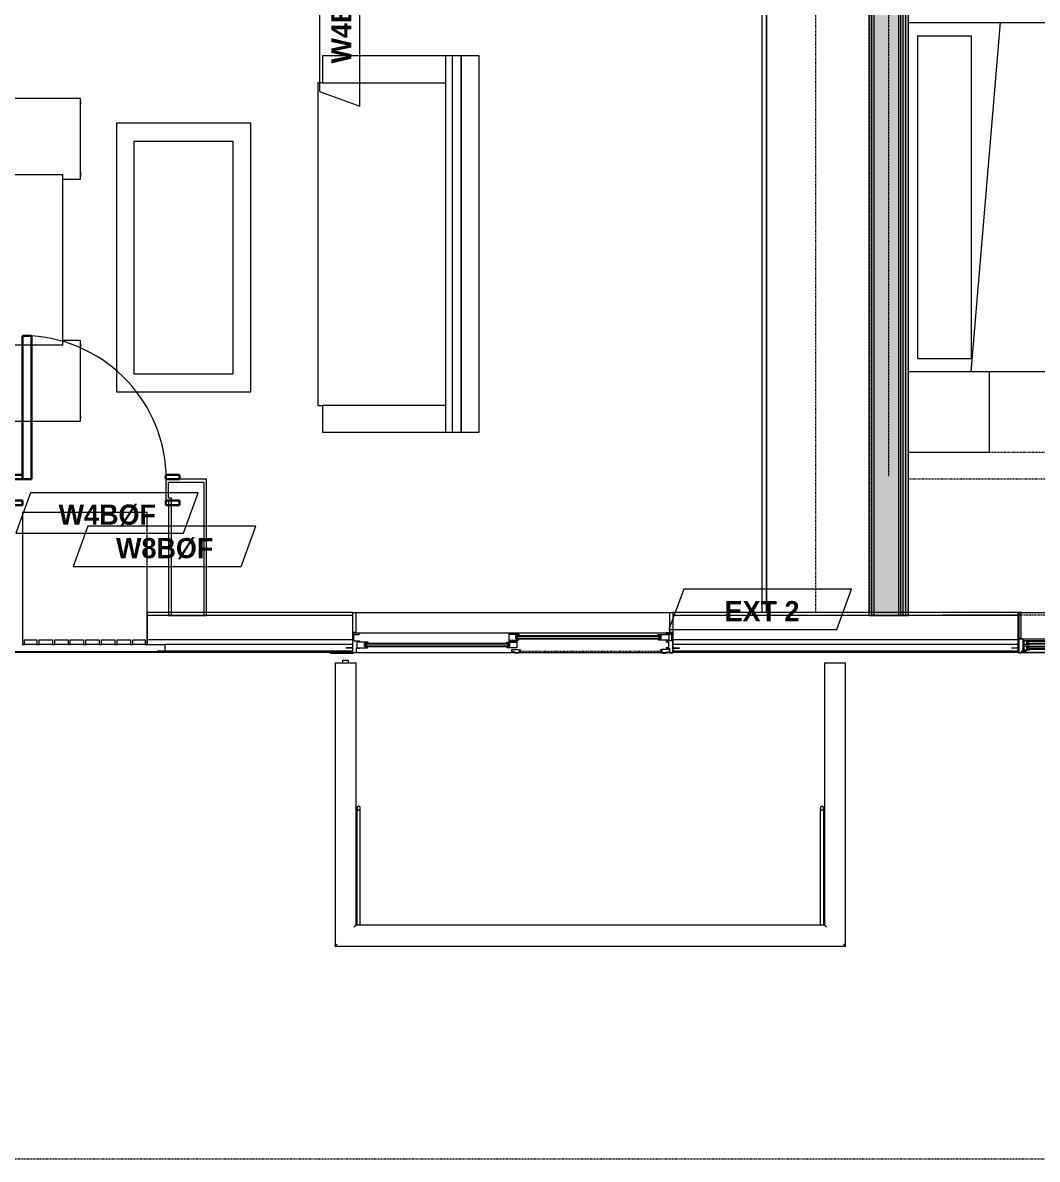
# Model space of a CAD drawing. Header units: inches. Extents: x -4010 to -1872, y 9846 to 12241.
# Drawn here: x -3128.9 to -2902.3, y 9867 to 10120.7 of the extents above; entities that cross this region are included whole.
import ezdxf

# ---------------------------------------------------------------- set-up
doc = ezdxf.new("R2010")
doc.units = ezdxf.units.IN
doc.header["$MEASUREMENT"] = 0
for name, pattern in [('Aligning Line 1_8__2_', [0.25, 0.125, -0.125]), ('Dash', [0.25, 0.125, -0.125]), ('Dash 3_32_', [0.1875, 0.09375, -0.09375])]:
    doc.linetypes.add(name, pattern=pattern)
for name, color, linetype, lineweight in [('0-1', 7, 'Continuous', 5), ('0-2', 7, 'Continuous', 9), ('A-DETL-1', 90, 'Dash 3_32_', 18), ('A-DETL-GENF-1', 7, 'Continuous', 9), ('A-DETL-GENF-2', 92, 'Continuous', 18), ('A-DETL-GENF-HDLN-1', 7, 'Dash', 9), ('A-DETL-GENF-HDLN-2', 1, 'Continuous', 18), ('A-DOOR', 31, 'Continuous', 18), ('A-DOOR-1', 7, 'Continuous', 9), ('A-DOOR-3', 31, 'Continuous', 9), ('A-DOOR-4', 31, 'Continuous', 30), ('A-DOOR-FRAM-1', 7, 'Continuous', 9), ('A-DOOR-FRAM-3', 31, 'Continuous', 30), ('A-FLOR-HRAL-1', 7, 'Continuous', 9), ('A-GENM-1', 7, 'Continuous', 9), ('A-GLAZ', 151, 'Continuous', 18), ('A-GLAZ-1', 10, 'Continuous', 30), ('A-GLAZ-2', 7, 'Continuous', 9), ('A-WALL', 113, 'Continuous', 18), ('A-WALL-1', 7, 'Continuous', 9), ('A-WALL-2', 250, 'Continuous', 18), ('A-WALL-3', 113, 'Continuous', 9), ('A-WALL-IDEN', 211, 'Continuous', 9), ('G-ANNO-SYMB-2', 147, 'Aligning Line 1_8__2_', 9), ('I-FURN', 30, 'Continuous', 9), ('I-FURN-HDLN', 30, 'Dash', 9), ('I-WALL-1', 21, 'Continuous', 18), ('I-WALL-2', 241, 'Continuous', 5), ('I-WALL-3', 7, 'Continuous', 9), ('I-WALL-4', 2, 'Continuous', 9), ('Q-CASE', 31, 'Continuous', 9), ('Q-CASE-HDLN', 31, 'Dash', 9), ('S-BEAM-1', 7, 'Continuous', 9)]:
    doc.layers.add(name, color=color, linetype=linetype, lineweight=lineweight)
doc.styles.add('Century Gothic_B', font='GOTHICB.TTF', dxfattribs={"height": 4.5})

# ---------------------------------------------------------------- blocks, each defined once
blk = doc.blocks.new('Window-Double_Hung-Marvin-Essential - ESDH3066 - 3rd floor-3033829-UNITS PLANS - 3RD FLOOR')
at = {"layer": 'A-DETL-GENF-HDLN-1'}
blk.add_line((16.1, -4.47), (-16.5, -4.47), dxfattribs=at)
at = {"layer": 'A-DETL-GENF-HDLN-2'}
for p, q in [((-17.13, 4.44), (-17.75, 4.44)), ((-17.13, -1.41), (-17.13, 4.44)), ((17.12, 4.44), (17.75, 4.44)), ((17.12, 4.44), (17.12, -1.41)), ((-16.72, -1.44), (-17.75, -1.44)), ((-17.75, -4.53), (-17.75, -1.44)), ((-16.72, -4.02), (-16.72, -1.44)), ((-16.56, -1.78), (-15.34, -1.78)), ((-16.56, -1.78), (-16.56, -2.72)), ((-15.28, -1.9), (-15.94, -1.9)), ((-15.94, -1.9), (-15.94, -2.62)), ((-15.84, -1.91), (-15.84, -2.6)), ((-15.54, -2.04), (-15.54, -2.48)), ((-15.34, -1.78), (-15.28, -1.84)), ((-15.28, -1.84), (-15.28, -1.9)), ((15.34, -1.78), (15.28, -1.84)), ((15.28, -1.84), (15.28, -1.9)), ((15.28, -1.9), (15.94, -1.9)), ((16.56, -1.78), (15.34, -1.78)), ((15.54, -2.04), (15.54, -2.48)), ((15.84, -1.91), (15.84, -2.6)), ((15.94, -1.9), (15.94, -2.62)), ((16.56, -1.78), (16.56, -2.72)), ((16.72, -4.02), (16.72, -1.44)), ((16.72, -1.44), (17.75, -1.44)), ((17.75, -4.53), (17.75, -1.44)), ((-19.25, -3.48), (-19.25, -3.44)), ((-19.25, -3.44), (-17.9, -3.44)), ((-17.75, -3.48), (-19.25, -3.48)), ((-17.9, -3.44), (-17.9, -3.33)), ((-17.9, -3.33), (-17.75, -3.33)), ((-17.75, -4.53), (-17.16, -4.53)), ((-17.08, -4.12), (-17.16, -4.53)), ((-17.08, -4.12), (-16.19, -4.12)), ((-16.85, -4.5), (-16.85, -4.12)), ((-16.3, -4.5), (-16.85, -4.5)), ((-16.38, -4.02), (-16.72, -4.02)), ((-15.34, -2.72), (-16.56, -2.72)), ((-16.56, -3), (-15.34, -3)), ((-16.56, -3), (-16.56, -3.94)), ((-15.34, -3.94), (-16.56, -3.94)), ((-16.38, -4.12), (-16.38, -4.02)), ((-16.18, -4.26), (-16.3, -4.26)), ((-16.3, -4.26), (-16.3, -4.5)), ((-16.19, -4.12), (-16.19, -4.22)), ((-16.19, -4.22), (-16.1, -4.22)), ((-16.18, -4.47), (-16.18, -4.26)), ((-16.18, -4.47), (-16.1, -4.47)), ((-16.1, -4.22), (-16.1, -4.47)), ((-15.94, -2.62), (-15.28, -2.62)), ((-15.28, -3.12), (-15.94, -3.12)), ((-15.94, -3.12), (-15.94, -3.84)), ((-15.94, -3.84), (-15.28, -3.84)), ((-15.84, -3.13), (-15.84, -3.82)), ((-15.54, -3.26), (-15.54, -3.7)), ((-15.34, -2.72), (-15.28, -2.66)), ((-15.34, -3), (-15.28, -3.06)), ((-15.34, -3.94), (-15.28, -3.88)), ((-15.28, -2.62), (-15.28, -2.66)), ((-15.28, -3.06), (-15.28, -3.12)), ((-15.28, -3.84), (-15.28, -3.88)), ((15.28, -2.62), (15.28, -2.66)), ((15.94, -2.62), (15.28, -2.62)), ((15.34, -2.72), (15.28, -2.66)), ((15.34, -3), (15.28, -3.06)), ((15.28, -3.06), (15.28, -3.12)), ((15.28, -3.12), (15.94, -3.12)), ((15.28, -3.84), (15.28, -3.88)), ((15.94, -3.84), (15.28, -3.84)), ((15.34, -3.94), (15.28, -3.88)), ((15.34, -2.72), (16.56, -2.72)), ((16.56, -3), (15.34, -3)), ((15.34, -3.94), (16.56, -3.94)), ((15.54, -3.26), (15.54, -3.7)), ((15.84, -3.13), (15.84, -3.82)), ((15.94, -3.12), (15.94, -3.84)), ((16.19, -4.22), (16.1, -4.22)), ((16.1, -4.22), (16.1, -4.47)), ((16.18, -4.47), (16.1, -4.47)), ((16.18, -4.47), (16.18, -4.26)), ((16.18, -4.26), (16.3, -4.26)), ((17.08, -4.12), (16.19, -4.12)), ((16.19, -4.12), (16.19, -4.22)), ((16.3, -4.26), (16.3, -4.5)), ((16.3, -4.5), (16.85, -4.5)), ((16.38, -4.12), (16.38, -4.02)), ((16.38, -4.02), (16.72, -4.02)), ((16.56, -3), (16.56, -3.94)), ((16.85, -4.5), (16.85, -4.12)), ((17.08, -4.12), (17.16, -4.53)), ((17.75, -4.53), (17.16, -4.53)), ((17.9, -3.33), (17.75, -3.33)), ((17.75, -3.48), (19.25, -3.48)), ((17.9, -3.44), (17.9, -3.33)), ((19.25, -3.44), (17.9, -3.44)), ((19.25, -3.48), (19.25, -3.44))]:
    blk.add_line(p, q, dxfattribs=at)
at = {"layer": 'A-GLAZ'}
for p, q in [((15.84, -1.91), (-15.84, -1.91)), ((15.84, -2.04), (-15.84, -2.04)), ((15.84, -2.48), (-15.84, -2.48)), ((15.84, -2.6), (-15.84, -2.6)), ((15.84, -3.13), (-15.84, -3.13)), ((15.84, -3.26), (-15.84, -3.26)), ((15.84, -3.7), (-15.84, -3.7)), ((15.84, -3.82), (-15.84, -3.82))]:
    blk.add_line(p, q, dxfattribs=at)
at = {"layer": 'A-GLAZ-1'}
for p, q in [((-17.75, -1.41), (-17.75, 4.44)), ((17.75, 4.44), (17.75, -1.41)), ((-17.75, -4.53), (-17.75, -1.44)), ((17.75, -1.44), (17.75, -4.53))]:
    blk.add_line(p, q, dxfattribs=at)
at = {"layer": 'A-GLAZ-2'}
for p, q in [((-17.75, 4.44), (17.75, 4.44)), ((-17.75, -1.44), (17.75, -1.44)), ((17.75, -4.53), (-17.75, -4.53)), ((17.75, -4.44), (20.27, -4.44)), ((17.75, -4.69), (17.75, -4.53)), ((20.27, -4.69), (17.75, -4.69)), ((20.27, -4.44), (20.27, -4.69))]:
    blk.add_line(p, q, dxfattribs=at)
blk = doc.blocks.new('Door-Sliding-Marvin-2_Panel_Patio_Door-Essential - ESSPD6068 - 3rd floor-3103812-UNITS PLANS - 3RD FLOOR')
at = {"layer": 'A-DETL-GENF-1'}
for p, q in [((-32.87, -2.97), (-32.87, -2.52)), ((-32.61, -2.97), (-32.61, -2.52))]:
    blk.add_line(p, q, dxfattribs=at)
at = {"layer": 'A-DETL-GENF-2'}
for p, q in [((-35.75, 4.44), (-35.06, 4.44)), ((-35.75, -0.03), (-35.75, 4.44)), ((-35.06, 4.44), (-35.06, -0.03)), ((35.06, 4.44), (35.75, 4.44)), ((35.06, -0.03), (35.06, 4.44)), ((35.75, 4.44), (35.75, -0.03)), ((-35.06, -0.03), (-35.75, -0.03)), ((-35.75, -0.06), (-34.25, -0.06)), ((-35.75, -4.53), (-35.75, -0.06)), ((-35.5, -0.5), (-34.39, -0.5)), ((-35.5, -1.88), (-35.5, -0.5)), ((-35.5, -1.88), (-34.25, -1.88)), ((-32.41, -2.19), (-34.81, -2.19)), ((-34.81, -2.19), (-34.81, -3.44)), ((-34.39, -0.5), (-34.25, -0.35)), ((-34.25, -0.06), (-34.25, -0.35)), ((-34.25, -1.88), (-34.25, -2.19)), ((-33.09, -2.38), (-32.34, -2.38)), ((-33.09, -3.13), (-33.09, -2.38)), ((-32.98, -2.52), (-32.98, -2.38)), ((-32.34, -2.25), (-32.41, -2.19)), ((-32.34, -2.38), (-32.34, -2.25)), ((35.75, -0.03), (35.06, -0.03)), ((-37.25, -3.44), (-37.25, -3.48)), ((-35.91, -3.44), (-37.25, -3.44)), ((-35.75, -3.48), (-37.25, -3.48)), ((-35.75, -3.33), (-35.91, -3.33)), ((-35.91, -3.44), (-35.91, -3.33)), ((-35, -4.53), (-35.75, -4.53)), ((-34.25, -3.56), (-35, -3.56)), ((-35, -3.56), (-35, -4.53)), ((-34.81, -3.44), (-32.46, -3.44)), ((-34.25, -3.44), (-34.25, -3.56)), ((-32.38, -3.13), (-33.09, -3.13)), ((-32.98, -2.97), (-32.98, -3.13)), ((-32.46, -3.44), (-32.38, -3.13))]:
    blk.add_line(p, q, dxfattribs=at)
at = {"layer": 'A-DETL-GENF-HDLN-1'}
blk.add_line((1.75, -4.19), (33.01, -4.19), dxfattribs=at)
at = {"layer": 'A-DETL-GENF-HDLN-2'}
for p, q in [((-32.87, -2.97), (-32.87, -2.52)), ((-32.61, -2.97), (-32.61, -2.52)), ((-1.41, -2.25), (-1.34, -2.19)), ((-1.41, -2.38), (-1.41, -2.25)), ((-0.66, -2.38), (-1.41, -2.38)), ((-1.34, -2.19), (0.87, -2.19)), ((-1.14, -2.97), (-1.14, -2.52)), ((1.34, -0.5), (-0.88, -0.5)), ((-0.88, -0.5), (-0.88, -1.97)), ((-0.88, -1.75), (1.29, -1.75)), ((0.24, -2.07), (-0.88, -1.97)), ((-0.88, -2.97), (-0.88, -2.52)), ((-0.77, -2.52), (-0.77, -2.38)), ((-0.66, -3.13), (-0.66, -2.38)), ((-0.24, -1.83), (-0.43, -1.83)), ((-0.43, -1.83), (-0.43, -1.93)), ((-0.43, -1.93), (0.43, -2.01)), ((-0.24, -1.76), (-0.24, -1.83)), ((-0.24, -1.87), (-0.24, -1.95)), ((-0.24, -1.87), (0.87, -1.97)), ((0.24, -2.07), (0.24, -1.99)), ((0.24, -2.11), (0.43, -2.11)), ((0.24, -2.18), (0.24, -2.11)), ((0.43, -2.11), (0.43, -2.01)), ((0.66, -1.44), (0.66, -0.69)), ((0.66, -0.69), (1.41, -0.69)), ((1.37, -1.44), (0.66, -1.44)), ((0.77, -0.83), (0.77, -0.69)), ((0.77, -1.29), (0.77, -1.44)), ((0.87, -1.97), (0.87, -3.44)), ((0.88, -1.29), (0.88, -0.83)), ((1.14, -1.29), (1.14, -0.83)), ((1.29, -1.75), (1.37, -1.44)), ((1.41, -0.56), (1.34, -0.5)), ((1.41, -0.69), (1.41, -0.56)), ((32.41, -0.56), (32.47, -0.5)), ((32.41, -0.69), (32.41, -0.56)), ((33.16, -0.69), (32.41, -0.69)), ((32.52, -1.75), (32.44, -1.44)), ((32.44, -1.44), (33.16, -1.44)), ((32.47, -0.5), (34.84, -0.5)), ((34.84, -1.75), (32.52, -1.75)), ((32.68, -1.29), (32.68, -0.83)), ((32.93, -1.29), (32.93, -0.83)), ((33.04, -0.83), (33.04, -0.69)), ((33.04, -1.29), (33.04, -1.44)), ((33.16, -1.44), (33.16, -0.69)), ((35.75, -0.06), (34.25, -0.06)), ((34.25, -0.06), (34.25, -0.35)), ((34.39, -0.5), (34.25, -0.35)), ((35.5, -1.88), (34.25, -1.88)), ((34.25, -1.88), (34.25, -2.19)), ((34.81, -2.19), (34.25, -2.19)), ((35.5, -0.5), (34.39, -0.5)), ((34.81, -2.19), (34.81, -3.44)), ((34.84, -0.5), (34.84, -1.75)), ((35.5, -1.88), (35.5, -0.5)), ((35.75, -4.53), (35.75, -0.06)), ((-1.29, -3.44), (-1.38, -3.13)), ((-1.38, -3.13), (-0.66, -3.13)), ((0.87, -3.44), (-1.29, -3.44)), ((-0.77, -2.97), (-0.77, -3.13)), ((-0.24, -4.3), (-0.24, -3.78)), ((-0.24, -3.78), (1.51, -3.78)), ((0.34, -4.3), (-0.24, -4.3)), ((0.6, -4.61), (0.34, -4.3)), ((1.35, -4.61), (0.6, -4.61)), ((1.35, -4.3), (1.51, -4.3)), ((1.35, -4.3), (1.35, -4.61)), ((1.51, -3.78), (1.51, -3.9)), ((1.51, -3.9), (1.75, -3.9)), ((1.51, -3.94), (1.51, -4.3)), ((1.71, -3.94), (1.51, -3.94)), ((1.64, -4.08), (1.64, -4.19)), ((1.64, -4.08), (1.71, -4.08)), ((1.75, -4.19), (1.64, -4.19)), ((1.71, -4.08), (1.71, -3.94)), ((1.75, -3.9), (1.75, -4.19)), ((33.25, -3.9), (33.01, -3.9)), ((33.01, -3.9), (33.01, -4.19)), ((33.01, -4.19), (33.12, -4.19)), ((33.05, -3.94), (33.25, -3.94)), ((33.05, -4.08), (33.05, -3.94)), ((33.12, -4.08), (33.05, -4.08)), ((33.12, -4.08), (33.12, -4.19)), ((33.25, -3.78), (33.25, -3.9)), ((35, -3.78), (33.25, -3.78)), ((33.25, -3.94), (33.25, -4.3)), ((33.41, -4.3), (33.25, -4.3)), ((33.41, -4.3), (33.41, -4.61)), ((33.41, -4.61), (34.16, -4.61)), ((34.16, -4.61), (34.42, -4.3)), ((34.81, -3.44), (34.25, -3.44)), ((34.25, -3.44), (34.25, -3.56)), ((34.25, -3.56), (35, -3.56)), ((34.42, -4.3), (35, -4.3)), ((35, -3.56), (35, -4.53)), ((35, -4.53), (35.75, -4.53)), ((35.75, -3.33), (35.9, -3.33)), ((35.75, -3.48), (37.25, -3.48)), ((35.9, -3.44), (35.9, -3.33)), ((35.9, -3.44), (37.25, -3.44)), ((37.25, -3.44), (37.25, -3.48))]:
    blk.add_line(p, q, dxfattribs=at)
at = {"layer": 'A-DOOR'}
for p, q in [((-32.98, -2.38), (-0.77, -2.38)), ((-32.98, -2.52), (-0.77, -2.52)), ((0.77, -0.69), (33.04, -0.69)), ((0.77, -0.83), (33.04, -0.83)), ((0.77, -1.29), (33.04, -1.29)), ((0.77, -1.44), (33.04, -1.44)), ((-32.98, -2.97), (-0.77, -2.97)), ((-32.98, -3.13), (-0.77, -3.13))]:
    blk.add_line(p, q, dxfattribs=at)
at = {"layer": 'A-DOOR-1'}
for p, q in [((-40.68, -4.44), (-35.75, -4.44)), ((-40.68, -4.69), (-40.68, -4.44)), ((-35.75, -4.69), (-40.68, -4.69)), ((-35.75, -4.53), (-35.75, -4.69))]:
    blk.add_line(p, q, dxfattribs=at)
at = {"layer": 'A-DOOR-FRAM-1'}
for p, q in [((-35.75, -0.06), (35.75, -0.06)), ((-35.75, -4.53), (-35.75, -0.06)), ((35.75, -0.06), (35.75, -4.53)), ((35.75, -4.53), (-35.75, -4.53))]:
    blk.add_line(p, q, dxfattribs=at)
blk = doc.blocks.new('V-Series_EWC4_SPVU_RFA_2015 - 2ND AND 3RD FLOOR-2226480-UNITS PLANS - 3RD FLOOR')
at = {"layer": 'A-GENM-1'}
for p, q in [((-3829.54, 11738.59), (-3858.97, 11738.59)), ((-3858.97, 11738.59), (-3858.97, 11738.15)), ((-3858.97, 11735.36), (-3858.97, 11738.15)), ((-3858.97, 11738.15), (-3857.97, 11738.15)), ((-3857.97, 11738.15), (-3857.97, 11735.36)), ((-3829.54, 11710.71), (-3829.54, 11738.59)), ((-3857.97, 11735.36), (-3858.97, 11735.36)), ((-3858.97, 11735.36), (-3858.97, 11734.86)), ((-3858.97, 11731.87), (-3858.97, 11734.86)), ((-3858.97, 11734.86), (-3857.97, 11734.86)), ((-3857.97, 11734.86), (-3857.97, 11731.87)), ((-3857.97, 11731.87), (-3858.97, 11731.87)), ((-3858.97, 11731.87), (-3858.97, 11731.37)), ((-3858.97, 11728.39), (-3858.97, 11731.37)), ((-3858.97, 11731.37), (-3857.97, 11731.37)), ((-3857.97, 11731.37), (-3857.97, 11728.39)), ((-3857.97, 11728.39), (-3858.97, 11728.39)), ((-3858.97, 11728.39), (-3858.97, 11727.89)), ((-3858.97, 11724.9), (-3858.97, 11727.89)), ((-3858.97, 11727.89), (-3857.97, 11727.89)), ((-3857.97, 11727.89), (-3857.97, 11724.9)), ((-3857.97, 11724.9), (-3858.97, 11724.9)), ((-3858.97, 11724.9), (-3858.97, 11724.4)), ((-3858.97, 11721.42), (-3858.97, 11724.4)), ((-3858.97, 11724.4), (-3857.97, 11724.4)), ((-3857.97, 11724.4), (-3857.97, 11721.42)), ((-3857.97, 11721.42), (-3858.97, 11721.42)), ((-3858.97, 11721.42), (-3858.97, 11720.92)), ((-3858.97, 11717.93), (-3858.97, 11720.92)), ((-3858.97, 11720.92), (-3857.97, 11720.92)), ((-3857.97, 11720.92), (-3857.97, 11717.93)), ((-3857.97, 11717.93), (-3858.97, 11717.93)), ((-3858.97, 11717.93), (-3858.97, 11717.43)), ((-3858.97, 11714.45), (-3858.97, 11717.43)), ((-3858.97, 11717.43), (-3857.97, 11717.43)), ((-3857.97, 11717.43), (-3857.97, 11714.45)), ((-3857.97, 11714.45), (-3858.97, 11714.45)), ((-3858.97, 11714.45), (-3858.97, 11713.95)), ((-3858.97, 11711.15), (-3858.97, 11713.95)), ((-3858.97, 11713.95), (-3857.97, 11713.95)), ((-3857.97, 11713.95), (-3857.97, 11711.15)), ((-3857.97, 11711.15), (-3858.97, 11711.15)), ((-3858.97, 11711.15), (-3858.97, 11710.71)), ((-3858.97, 11710.71), (-3829.54, 11710.71))]:
    blk.add_line(p, q, dxfattribs=at)
blk = doc.blocks.new('Perforated Panel at Magic-Pak - hvac panel - 3rd floor-2505079-UNITS PLANS - 3RD FLOOR')
at = {"layer": 'A-GLAZ-2'}
for p, q in [((19.01, 4.44), (-19.01, 4.44)), ((-19.01, 4.37), (19.01, 4.37))]:
    blk.add_line(p, q, dxfattribs=at)
blk = doc.blocks.new('Railing - Baluster_01-2700443-UNITS PLANS - 3RD FLOOR')
at = {"layer": 'A-FLOR-HRAL-1'}
for p, q in [((-0.59, 1.18), (0.59, 1.18)), ((-0.59, 0.59), (-0.59, 1.18)), ((0.59, 1.18), (0.59, 0.59))]:
    blk.add_line(p, q, dxfattribs=at)
blk = doc.blocks.new('Railing - Railing-2700302-UNITS PLANS - 3RD FLOOR')
at = {"layer": 'A-FLOR-HRAL-1'}
for p, q in [((-3059.17, 9977.83), (-3059.17, 9914.58)), ((-3059.17, 9977.83), (-3058.7, 9977.83)), ((-3058.7, 9977.83), (-3054.92, 9977.83)), ((-3054.92, 9977.83), (-3054.45, 9977.83)), ((-3054.45, 9919.3), (-3054.45, 9977.83)), ((-2949.85, 9977.83), (-2949.85, 9919.3)), ((-2949.85, 9977.83), (-2949.38, 9977.83)), ((-2949.38, 9977.83), (-2945.6, 9977.83)), ((-2945.6, 9977.83), (-2945.12, 9977.83)), ((-2945.12, 9914.58), (-2945.12, 9977.83)), ((-2949.85, 9919.3), (-3054.45, 9919.3)), ((-3059.17, 9914.58), (-2945.12, 9914.58))]:
    blk.add_line(p, q, dxfattribs=at)
for points, knots in [([(-3054.92, 9918.83), (-3054.88, 9918.87), (-3054.82, 9918.93), (-3054.74, 9919.01), (-3054.69, 9919.06), (-3054.66, 9919.09), (-3054.62, 9919.13), (-3054.59, 9919.16), (-3054.57, 9919.18), (-3054.54, 9919.21), (-3054.51, 9919.24), (-3054.48, 9919.27), (-3054.46, 9919.29), (-3054.45, 9919.3), (-3054.45, 9919.3)], [0, 0, 0, 0, 0.166667, 0.25, 0.333333, 0.375, 0.416667, 0.5, 0.541667, 0.583333, 0.666667, 0.75, 0.833333, 1, 1, 1, 1]), ([(-2949.38, 9918.83), (-2949.42, 9918.87), (-2949.48, 9918.93), (-2949.56, 9919.01), (-2949.6, 9919.06), (-2949.64, 9919.09), (-2949.67, 9919.13), (-2949.7, 9919.16), (-2949.73, 9919.18), (-2949.76, 9919.21), (-2949.79, 9919.24), (-2949.81, 9919.27), (-2949.84, 9919.29), (-2949.85, 9919.3), (-2949.85, 9919.3)], [0, 0, 0, 0, 0.166667, 0.25, 0.333333, 0.375, 0.416667, 0.5, 0.541667, 0.583333, 0.666667, 0.75, 0.833333, 1, 1, 1, 1]), ([(-3059.17, 9914.58), (-3059.17, 9914.58), (-3059.16, 9914.59), (-3059.14, 9914.61), (-3059.11, 9914.64), (-3059.08, 9914.67), (-3059.06, 9914.69), (-3059.03, 9914.72), (-3058.99, 9914.76), (-3058.95, 9914.8), (-3058.91, 9914.84), (-3058.87, 9914.88), (-3058.8, 9914.95), (-3058.74, 9915.01), (-3058.7, 9915.05)], [0, 0, 0, 0, 0.166667, 0.25, 0.333333, 0.416667, 0.458333, 0.5, 0.583333, 0.666667, 0.708333, 0.75, 0.833333, 1, 1, 1, 1]), ([(-2945.12, 9914.58), (-2945.12, 9914.58), (-2945.13, 9914.59), (-2945.16, 9914.61), (-2945.19, 9914.64), (-2945.21, 9914.67), (-2945.24, 9914.69), (-2945.27, 9914.72), (-2945.31, 9914.76), (-2945.35, 9914.8), (-2945.39, 9914.84), (-2945.42, 9914.88), (-2945.49, 9914.95), (-2945.55, 9915.01), (-2945.6, 9915.05)], [0, 0, 0, 0, 0.166667, 0.25, 0.333333, 0.416667, 0.458333, 0.5, 0.583333, 0.666667, 0.708333, 0.75, 0.833333, 1, 1, 1, 1])]:
    blk.add_open_spline(points, degree=3, knots=knots, dxfattribs=at)
blk.add_blockref('Railing - Baluster_01-2700443-UNITS PLANS - 3RD FLOOR', (-3056.81, 9977.24))
blk = doc.blocks.new('Walls 51 - Walls 1-2573829-UNITS PLANS - 3RD FLOOR')
at = {"layer": 'S-BEAM-1'}
for p, q in [((-3054.27, 9945.4), (-3054.27, 9919.3)), ((-3053.52, 9919.3), (-3053.52, 9945.4))]:
    blk.add_line(p, q, dxfattribs=at)
at = {"layer": 'S-BEAM-1', "flags": 128}
for points in [[(-3053.52, 9945.4), (-3053.53, 9945.5), (-3053.56, 9945.6), (-3053.61, 9945.69), (-3053.68, 9945.76), (-3053.76, 9945.8), (-3053.85, 9945.83), (-3053.94, 9945.83), (-3054.02, 9945.8), (-3054.1, 9945.76), (-3054.17, 9945.69), (-3054.22, 9945.6), (-3054.25, 9945.5), (-3054.27, 9945.4)], [(-3054.27, 9945.4), (-3054.25, 9945.3), (-3054.22, 9945.2), (-3054.17, 9945.11), (-3054.1, 9945.04), (-3054.02, 9945), (-3053.94, 9944.97), (-3053.85, 9944.97), (-3053.76, 9945), (-3053.68, 9945.04), (-3053.61, 9945.11), (-3053.56, 9945.2), (-3053.53, 9945.3), (-3053.52, 9945.4)]]:
    blk.add_lwpolyline(points, dxfattribs=at)
blk = doc.blocks.new('Walls 52 - Walls 1-2573848-UNITS PLANS - 3RD FLOOR')
at = {"layer": 'S-BEAM-1'}
for p, q in [((-2950.77, 9945.4), (-2950.77, 9919.3)), ((-2950.02, 9919.3), (-2950.02, 9945.4))]:
    blk.add_line(p, q, dxfattribs=at)
at = {"layer": 'S-BEAM-1', "flags": 128}
for points in [[(-2950.02, 9945.4), (-2950.03, 9945.5), (-2950.06, 9945.6), (-2950.12, 9945.69), (-2950.18, 9945.76), (-2950.26, 9945.8), (-2950.35, 9945.83), (-2950.44, 9945.83), (-2950.53, 9945.8), (-2950.61, 9945.76), (-2950.68, 9945.69), (-2950.73, 9945.6), (-2950.76, 9945.5), (-2950.77, 9945.4)], [(-2950.77, 9945.4), (-2950.76, 9945.3), (-2950.73, 9945.2), (-2950.68, 9945.11), (-2950.61, 9945.04), (-2950.53, 9945), (-2950.44, 9944.97), (-2950.35, 9944.97), (-2950.26, 9945), (-2950.18, 9945.04), (-2950.12, 9945.11), (-2950.06, 9945.2), (-2950.03, 9945.3), (-2950.02, 9945.4)]]:
    blk.add_lwpolyline(points, dxfattribs=at)
blk = doc.blocks.new('CTR - 1st Phase - Shell_rvt-1-UNITS PLANS - 3RD FLOOR')
at = {"layer": 'A-WALL-1'}
for p, q in [((-3055.21, 9989.06), (-3101.12, 9989.06)), ((-3101.12, 9989.06), (-3101.12, 9981.94)), ((-3054.52, 9989.06), (-2984.4, 9989.06)), ((-2906.53, 9989.06), (-2983.71, 9989.06)), ((-3055.21, 9984.56), (-3055.21, 9984.6)), ((-2983.71, 9984.6), (-2983.71, 9984.56)), ((-3101.12, 9981.94), (-3097.16, 9981.94)), ((-3097.16, 9981.94), (-3097.16, 9980.44)), ((-2906.53, 9983.19), (-2906.53, 9983.22)), ((-3097.16, 9980.44), (-3098.91, 9980.44)), ((-3098.91, 9980.44), (-3098.91, 9980.19)), ((-3098.91, 9980.19), (-3060.14, 9980.19)), ((-2983.71, 9980.19), (-2906.53, 9980.19))]:
    blk.add_line(p, q, dxfattribs=at)
at = {"layer": 'A-WALL-2'}
for p, q in [((-3055.21, 9988.44), (-3101.12, 9988.44)), ((-2906.53, 9988.44), (-2983.71, 9988.44)), ((-3055.21, 9982.94), (-3101.12, 9982.94)), ((-3055.21, 9981.94), (-3097.16, 9981.94)), ((-2906.53, 9982.94), (-2983.71, 9982.94)), ((-2906.53, 9981.94), (-2983.71, 9981.94)), ((-3055.21, 9980.44), (-3097.16, 9980.44)), ((-2906.53, 9980.44), (-2983.71, 9980.44))]:
    blk.add_line(p, q, dxfattribs=at)
at = {"layer": '0-2'}
for name, p, rotation in [('V-Series_EWC4_SPVU_RFA_2015 - 2ND AND 3RD FLOOR-2226480-UNITS PLANS - 3RD FLOOR', (8609.59, 13840.91), 90.00000000000026), ('Perforated Panel at Magic-Pak - hvac panel - 3rd floor-2505079-UNITS PLANS - 3RD FLOOR', (-3117.92, 9984.63), 180)]:
    blk.add_blockref(name, p, dxfattribs=dict(at, rotation=rotation))
for name, p in [('Door-Sliding-Marvin-2_Panel_Patio_Door-Essential - ESSPD6068 - 3rd floor-3103812-UNITS PLANS - 3RD FLOOR', (-3019.46, 9984.63)), ('Window-Double_Hung-Marvin-Essential - ESDH3066 - 3rd floor-3033829-UNITS PLANS - 3RD FLOOR', (-2888.78, 9984.63)), ('Railing - Railing-2700302-UNITS PLANS - 3RD FLOOR', (0, 0)), ('Walls 51 - Walls 1-2573829-UNITS PLANS - 3RD FLOOR', (0, 0)), ('Walls 52 - Walls 1-2573848-UNITS PLANS - 3RD FLOOR', (0, 0))]:
    blk.add_blockref(name, p, dxfattribs=at)
blk = doc.blocks.new('CTR - 1st Phase - Common Walls_rvt-1-UNITS PLANS - 3RD FLOOR')
at = {"layer": 'I-WALL-1'}
blk.add_hatch(color=256, dxfattribs=at).paths.add_polyline_path([(-2931.71, 9988.44), (-2931.09, 9988.44), (-2931.09, 10373.41), (-2931.71, 10373.41), (-2931.71, 9995.9)], flags=0)
at = {"layer": 'I-WALL-2'}
for points in [[(-2939.96, 9988.44), (-2939.34, 9988.44), (-2939.34, 10373.41), (-2939.96, 10373.41), (-2939.96, 9995.9)], [(-2938.84, 9988.44), (-2938.84, 10374.04), (-2939.34, 10374.04), (-2939.34, 9988.44)], [(-2938.84, 9988.44), (-2933.34, 9988.44), (-2933.34, 10374.04), (-2938.84, 10374.04), (-2938.84, 9995.9)], [(-2933.34, 9988.44), (-2932.84, 9988.44), (-2932.84, 10374.04), (-2933.34, 10374.04), (-2933.34, 9995.9)], [(-2932.34, 9988.44), (-2932.34, 10374.04), (-2932.84, 10374.04), (-2932.84, 9988.44)], [(-2931.71, 9988.44), (-2931.71, 10374.04), (-2932.34, 10374.04), (-2932.34, 9988.44)]]:
    blk.add_hatch(color=256, dxfattribs=at).paths.add_polyline_path(points, flags=0)
at = {"layer": 'A-WALL-2'}
for p, q in [((-2939.34, 10373.41), (-2939.34, 9988.44)), ((-2938.84, 10373.41), (-2938.84, 9988.44)), ((-2933.34, 10373.41), (-2933.34, 9988.44)), ((-2932.84, 10373.41), (-2932.84, 9988.44)), ((-2932.34, 10373.41), (-2932.34, 9988.44)), ((-2931.71, 10373.41), (-2931.71, 9988.44))]:
    blk.add_line(p, q, dxfattribs=at)
at = {"layer": 'I-WALL-3'}
for p, q in [((-2939.96, 10337.29), (-2939.96, 9988.44)), ((-2931.09, 9988.44), (-2931.09, 10332.89)), ((-2939.96, 9988.44), (-2931.09, 9988.44))]:
    blk.add_line(p, q, dxfattribs=at)
blk = doc.blocks.new('CTR - 1st Phase - Structure_rvt-1-UNITS PLANS - 3RD FLOOR')
at = {"layer": 'G-ANNO-SYMB-2'}
blk.add_line((-1904.06, 9867.01), (-3864.19, 9867.01), dxfattribs=at)
blk = doc.blocks.new('Entertainment_Center_14771 - Entertainment_Center_14771-1352616-UNITS PLANS - 3RD FLOOR')
at = {"layer": 'I-FURN'}
for p, q in [((-36, 6.12), (-19, 6.12)), ((-36, 6), (-36, 6.12)), ((-19, 6), (-36, 6)), ((-19, 6), (-36, 6)), ((-36, 6), (-36, -10)), ((-19, 6.12), (19, 6.12)), ((-19, 6), (-19, 6.12)), ((19, 6), (-19, 6)), ((19, 6), (-19, 6)), ((-19, 6), (-19, -6)), ((19, 6.12), (36, 6.12)), ((19, 6.12), (19, 6)), ((36, 6), (19, 6)), ((19, -6), (19, 6)), ((36, 6), (19, 6)), ((36, 6), (36, 6.12)), ((36, -10), (36, 6)), ((-19, -6), (19, -6)), ((-18, -10), (-18, -6)), ((18, -6), (18, -10)), ((-36, -10), (-18, -10)), ((-35.34, -10), (-35.34, -10.03)), ((-35.34, -10.03), (-34.85, -10.03)), ((-34.85, -10.03), (-34.85, -10)), ((-19.66, -10), (-19.66, -10.03)), ((-19.66, -10.03), (-18.66, -10.03)), ((-18.66, -10.03), (-18.66, -10)), ((18, -10), (36, -10)), ((18.66, -10), (18.66, -10.03)), ((18.66, -10.03), (19.66, -10.03)), ((19.66, -10.03), (19.66, -10)), ((34.85, -10), (34.85, -10.03)), ((34.85, -10.03), (35.34, -10.03)), ((35.34, -10.03), (35.34, -10))]:
    blk.add_line(p, q, dxfattribs=at)
blk = doc.blocks.new('Couch-Both_Arms-Generic - 1-1352606-UNITS PLANS - 3RD FLOOR')
at = {"layer": 'I-FURN'}
for p, q in [((42, 17.5), (-42, 17.5)), ((-42, 17.5), (-42, 13.5)), ((42, 13.5), (42, 17.5)), ((-42, 13.5), (42, 13.5)), ((42, 13.5), (-42, 13.5)), ((-42, 13.5), (-42, 10)), ((42, 10), (42, 13.5)), ((-42, 11.5), (42, 11.5)), ((-42, 10), (-42, -17.5)), ((-42, 10), (42, 10)), ((-36, -17.5), (-36, 10)), ((36, 10), (36, -17.5)), ((42, -17.5), (42, 10)), ((-42, -17.5), (-36, -17.5)), ((-36, -17.5), (-36, -18.5)), ((36, -18.5), (36, -17.5)), ((36, -17.5), (42, -17.5)), ((-36, -18.5), (36, -18.5))]:
    blk.add_line(p, q, dxfattribs=at)
blk = doc.blocks.new('Table-Coffee - one-1352608-UNITS PLANS - 3RD FLOOR')
at = {"layer": 'I-FURN'}
for p, q in [((30.72, 18.75), (-29.28, 18.75)), ((-29.28, 18.75), (-29.28, -11.25)), ((30.72, -11.25), (30.72, 18.75)), ((-25.28, -7.25), (-25.28, 14.75)), ((-25.28, 14.75), (26.72, 14.75)), ((26.72, 14.75), (26.72, -7.25)), ((26.72, -7.25), (-25.28, -7.25)), ((-29.28, -11.25), (30.72, -11.25))]:
    blk.add_line(p, q, dxfattribs=at)
blk = doc.blocks.new('SWING - SINGLE - FLUSH - 32_ x 80_ - MAGIC PAK DOOR - ACOUSTICAL SEAL-3930378-UNITS PLANS - 3RD FLOOR')
at = {"layer": 'A-DOOR-3'}
blk.add_arc((16, -2.37), 32.07, 180, 266.4241, dxfattribs=at)
at = {"layer": 'A-DOOR-4'}
for p, q in [((14, -2.37), (14, -34.38)), ((16, -2.37), (14, -2.37)), ((16, -2.37), (16, -34.38)), ((16, -34.38), (14, -34.38))]:
    blk.add_line(p, q, dxfattribs=at)
at = {"layer": 'A-DOOR-FRAM-3'}
for p, q in [((-19, 2.38), (-19, 3.38)), ((-19, 3.38), (-16, 3.38)), ((-16, 3.38), (-16, 2.38)), ((16, 2.38), (16, 3.38)), ((16, 3.38), (19, 3.38)), ((19, 3.38), (19, 2.38)), ((-16, 2.38), (-19, 2.38)), ((19, 2.38), (16, 2.38)), ((-19, -2.37), (-16, -2.37)), ((-19, -3.37), (-19, -2.37)), ((-16, -2.37), (-16, -3.37)), ((16, -2.37), (19, -2.37)), ((16, -3.37), (16, -2.37)), ((19, -2.37), (19, -3.37)), ((-16, -3.37), (-19, -3.37)), ((19, -3.37), (16, -3.37))]:
    blk.add_line(p, q, dxfattribs=at)
blk = doc.blocks.new('OD_CW_Base Cabinet - OD_CW_Base Cabinet-3857764-UNITS PLANS - 3RD FLOOR')
at = {"layer": 'Q-CASE'}
for p, q in [((0.74, 0), (191.34, 0)), ((0.74, 0), (191.34, 0)), ((191.34, -1), (0.74, -1)), ((0.74, -1), (191.34, -1))]:
    blk.add_line(p, q, dxfattribs=at)
blk = doc.blocks.new('OD_CW_Upper Cabinet - OD_CW_Upper Cabinet-3856839-UNITS PLANS - 3RD FLOOR')
at = {"layer": 'Q-CASE-HDLN'}
for p, q in [((0.74, -24), (0.74, -12)), ((0.74, -12), (191.34, -12)), ((191.34, -12), (191.34, -24)), ((191.34, -24), (0.74, -24))]:
    blk.add_line(p, q, dxfattribs=at)
blk = doc.blocks.new('Bed-Standard - King 78_ x 80_-V25-UNITS PLANS - 3RD FLOOR')
at = {"layer": 'I-FURN'}
for p, q in [((-28.31, 41.8), (49.69, 41.8)), ((-28.31, -38.2), (-28.31, 41.8)), ((49.69, 41.8), (49.69, -38.2)), ((49.69, -24.2), (-28.31, -17.63)), ((-25.31, -24.2), (46.69, -24.2)), ((-25.31, -36.2), (-25.31, -24.2)), ((46.69, -36.2), (46.69, -24.2)), ((-25.31, -36.2), (46.69, -36.2))]:
    blk.add_line(p, q, dxfattribs=at)
at = {"layer": 'I-FURN-HDLN'}
for p, q in [((-64.31, 77.8), (73.69, 77.8)), ((-64.31, 28.6), (-64.31, 77.8)), ((67.69, 77.8), (67.69, -38.2)), ((73.69, 62.92), (73.69, 30.92)), ((-64.31, -8.4), (-64.31, 25.6)), ((73.69, 24.98), (73.69, -38.2)), ((-64.31, -38.2), (-64.31, -11.4))]:
    blk.add_line(p, q, dxfattribs=at)
blk = doc.blocks.new('Table-Night Stand - 18_ x 18_ x 24_-V17-UNITS PLANS - 3RD FLOOR')
at = {"layer": 'I-FURN'}
for p, q in [((0.15, 0), (18.15, 0)), ((18.15, 0), (18.15, -18))]:
    blk.add_line(p, q, dxfattribs=at)
blk = doc.blocks.new('Wall Tag - Arch Wall-3956453-UNITS PLANS - 3RD FLOOR')
at = {"layer": 'A-WALL-IDEN'}
for p, q in [((-0.3561, 0.0937), (-0.4244, -0.0937)), ((0.4244, 0.0937), (-0.3561, 0.0937)), ((0.3561, -0.0937), (0.4244, 0.0937)), ((-0.4244, -0.0937), (0.3561, -0.0937))]:
    blk.add_line(p, q, dxfattribs=at)

msp = doc.modelspace()

# ---------------------------------------------------------------- linework, layer by layer
at = {"layer": 'A-DETL-1'}
for p, q in [((-2935.52374, 10373.4144), (-2935.52374, 10019.4144)), ((-2794.52374, 9988.44399), (-2923.52374, 9988.44399))]:
    msp.add_line(p, q, dxfattribs=at)
at = {"layer": 'A-WALL'}
for p, q in [((-3096.37374, 10018.1894), (-3088.49874, 10018.1894)), ((-3088.49874, 10018.1894), (-3088.49874, 9988.4394)), ((-3096.37374, 10014.6894), (-3095.74874, 10014.6894)), ((-3095.74874, 10014.6894), (-3095.74874, 9988.4394))]:
    msp.add_line(p, q, dxfattribs=at)
at = {"layer": 'A-WALL-3'}
for p, q in [((-3096.37374, 10018.8144), (-3096.93624, 10018.8144)), ((-3096.93624, 10018.8144), (-3096.93624, 10014.0644)), ((-3096.37374, 10014.6894), (-3096.37374, 10018.1894)), ((-3096.93624, 10014.0644), (-3096.37374, 10014.0644))]:
    msp.add_line(p, q, dxfattribs=at)
at = {"layer": 'I-WALL-4'}
for p, q in [((-3087.87374, 10018.8144), (-3096.37374, 10018.8144)), ((-3087.87374, 9988.4394), (-3087.87374, 10018.8144)), ((-3096.37374, 10014.0644), (-3096.37374, 9988.4394)), ((-3096.37374, 9988.4394), (-3087.87374, 9988.4394))]:
    msp.add_line(p, q, dxfattribs=at)

# ---------------------------------------------------------------- block references
at = {"layer": '0-1'}
for name in ['CTR - 1st Phase - Common Walls_rvt-1-UNITS PLANS - 3RD FLOOR', 'CTR - 1st Phase - Shell_rvt-1-UNITS PLANS - 3RD FLOOR', 'CTR - 1st Phase - Structure_rvt-1-UNITS PLANS - 3RD FLOOR']:
    msp.add_blockref(name, (0, 0), dxfattribs=at)
at = {"layer": 'A-DOOR-3', "rotation": 180}
msp.add_blockref('SWING - SINGLE - FLUSH - 32_ x 80_ - MAGIC PAK DOOR - ACOUSTICAL SEAL-3930378-UNITS PLANS - 3RD FLOOR', (-3112.93624, 10016.4394), dxfattribs=at)
at = {"layer": 'A-WALL-IDEN', "xscale": 47.99999999999997, "yscale": 47.99999999999997, "zscale": 47.99999999999997, "rotation": 89.99999999999991}
msp.add_blockref('Wall Tag - Arch Wall-3956453-UNITS PLANS - 3RD FLOOR', (-3058.14356, 10122.46454), dxfattribs=at)
at = {"layer": 'A-WALL-IDEN', "xscale": 47.99999999999997, "yscale": 47.99999999999997, "zscale": 47.99999999999997}
for p in [(-3110.07315, 10011.31237), (-3097.25076, 10003.83373), (-2964.19874, 9989.75392)]:
    msp.add_blockref('Wall Tag - Arch Wall-3956453-UNITS PLANS - 3RD FLOOR', p, dxfattribs=at)
at = {"layer": 'I-FURN'}
for name, p, rotation in [('Bed-Standard - King 78_ x 80_-V25-UNITS PLANS - 3RD FLOOR', (-2892.88132, 10092.50751), 270.0000000000285), ('Couch-Both_Arms-Generic - 1-1352606-UNITS PLANS - 3RD FLOOR', (-3044.49874, 10071.31459), 269.9999999999797), ('Entertainment_Center_14771 - Entertainment_Center_14771-1352616-UNITS PLANS - 3RD FLOOR', (-3125.99874, 10067.80432), 89.99999999997372), ('Table-Coffee - one-1352608-UNITS PLANS - 3RD FLOOR', (-3089.25027, 10067.59546), 89.9999999999835), ('Table-Night Stand - 18_ x 18_ x 24_-V17-UNITS PLANS - 3RD FLOOR', (-2913.08624, 10042.96598), 270.0000000000285)]:
    msp.add_blockref(name, p, dxfattribs=dict(at, rotation=rotation))
at = {"layer": 'Q-CASE'}
for name, rotation in [('OD_CW_Base Cabinet - OD_CW_Base Cabinet-3857764-UNITS PLANS - 3RD FLOOR', 90.0000000000046), ('OD_CW_Upper Cabinet - OD_CW_Upper Cabinet-3856839-UNITS PLANS - 3RD FLOOR', 89.9999999999841)]:
    msp.add_blockref(name, (-2963.77374, 9988.32669), dxfattribs=dict(at, rotation=rotation))

# ---------------------------------------------------------------- texts
at = {"layer": 'A-WALL-IDEN', "insert": (-3060.01486, 10111.64065), "char_height": 4.5, "width": 26.058, "attachment_point": 1, "rotation": 90, "style": 'Century Gothic_B'}
msp.add_mtext('W4BØF', dxfattribs=at)
at = {"layer": 'A-WALL-IDEN', "char_height": 4.5, "attachment_point": 1, "style": 'Century Gothic_B'}
for s, insert, width in [('W4BØF', (-3120.89703, 10013.18367), 26.058), ('W8BØF', (-3108.07464, 10005.70503), 26.058), ('EXT 2', (-2972.15018, 9991.62522), 19.089)]:
    msp.add_mtext(s, dxfattribs=dict(at, insert=insert, width=width))

doc.saveas('drawing.dxf')
